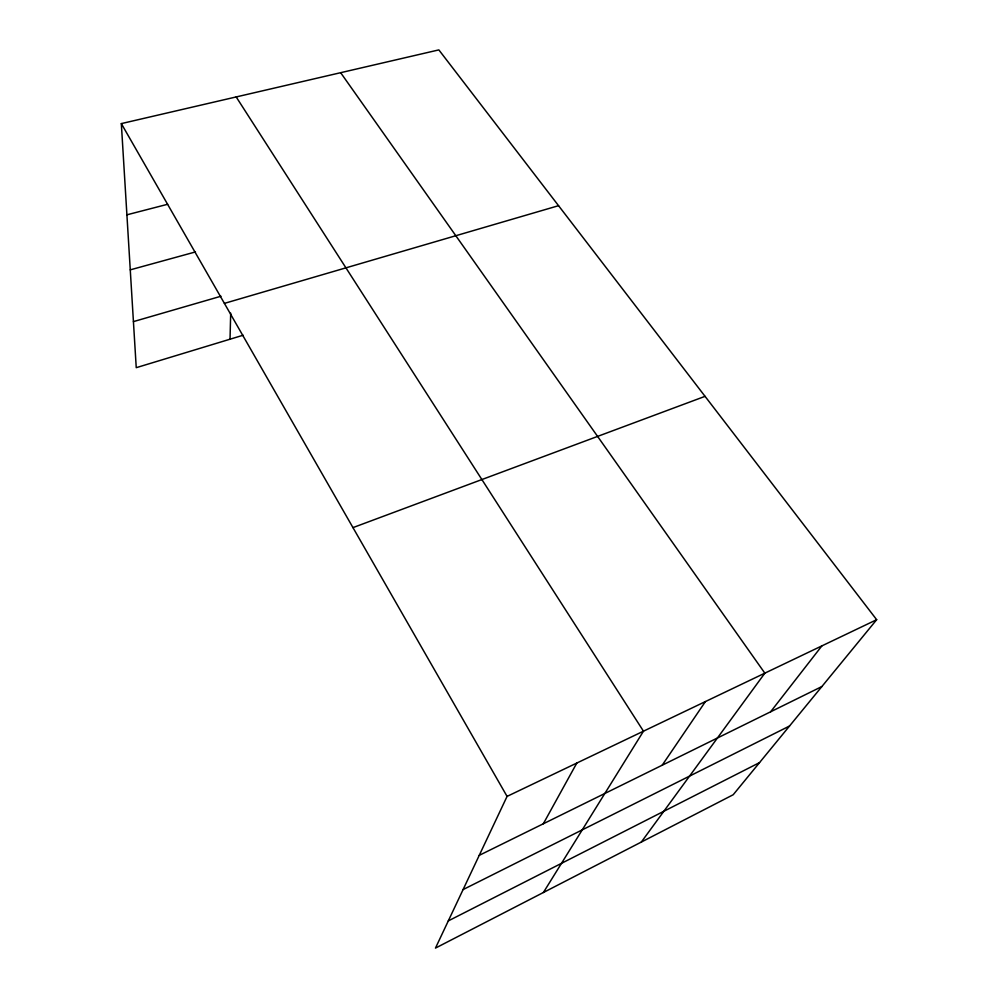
<?xml version="1.0" encoding="UTF-8"?>
<svg xmlns="http://www.w3.org/2000/svg" width="998" height="998" viewBox="0 0 998 998"><rect width="100%" height="100%" fill="white"/><g stroke="black" fill="none" stroke-linecap="round" stroke-linejoin="round"><path stroke-width="1.5" d="M230.027 339.208L230.688 313.172M876.668 619.696L507.071 796.392L435.465 948.1L733.206 794.732L876.668 619.696L438.846 49.9L121.332 123.602L136.239 367.676L243.138 335.228M543.324 823.774L576.807 763.058M543.386 892.511L643.473 731.185L236.189 96.943M662.198 765.204L705.424 701.569M641.327 842.05L764.842 673.163L340.655 72.692M770.618 711.786L821.878 645.893M448.302 920.905L759.528 762.609M463.084 889.58L789.518 726.02M479.24 855.348L821.89 686.537M352.968 527.618L705.05 396.343M224.4 303.38L558.556 205.688M133.42 321.618L220.97 296.231M130.264 269.847L195.471 251.933M126.896 214.82L167.652 204.278M121.332 123.602L507.071 796.392"/></g></svg>
